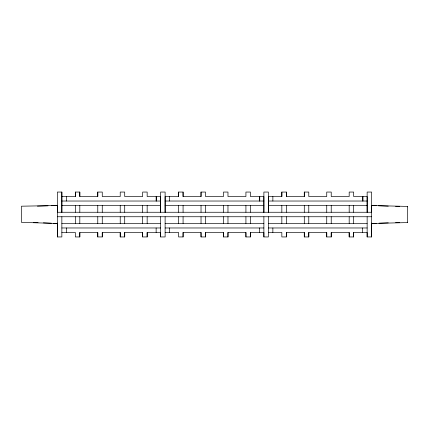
<?xml version="1.0" encoding="UTF-8"?>
<svg xmlns="http://www.w3.org/2000/svg" width="429" height="429" viewBox="0 0 429 429"><rect width="100%" height="100%" fill="white"/><g stroke="black" fill="none" stroke-linecap="round" stroke-linejoin="round"><path stroke-width="0.64" d="M61.856 216.747L61.856 236.947L57.368 236.947L57.368 223.032M61.856 192.053L61.856 212.253L61.856 192.053L57.368 192.053L57.368 212.253L371.632 212.253L371.632 192.053L367.144 192.053L367.144 212.253L367.144 196.541L353.673 196.541L353.673 192.053L349.185 192.053L349.185 196.541L331.226 196.541L331.226 192.053L326.737 192.053L326.737 196.541L308.778 196.541L308.778 192.053L304.29 192.053L304.29 196.541L286.331 196.541L286.331 192.053L281.842 192.053L281.842 196.541L268.372 196.541L268.372 212.253L268.377 192.053L263.883 192.053L263.883 212.253L263.883 196.541L250.418 196.541L250.418 192.053L245.924 192.053L245.924 196.541L227.971 196.541L227.971 192.053L223.477 192.053L223.477 196.541L205.523 196.541L205.523 192.053L201.029 192.053L201.029 196.541L183.076 196.541L183.076 192.053L178.582 192.053L178.582 196.541L165.117 196.541L165.117 212.253L165.117 192.053L160.628 192.053L160.628 212.253L160.623 196.541L147.158 196.541L147.158 192.053L142.669 192.053L142.669 196.541L124.71 196.541L124.71 192.053L120.222 192.053L120.222 196.541L102.263 196.541L102.263 192.053L97.774 192.053L97.774 196.541L79.815 196.541L79.815 192.053L75.327 192.053L75.327 196.541L61.856 196.541M61.856 232.459L75.327 232.459L75.327 236.947L79.815 236.947L79.815 232.459L97.774 232.459L97.774 236.947L102.263 236.947L102.263 232.459L120.222 232.459L120.222 236.947L124.71 236.947L124.71 232.459L142.669 232.459L142.669 236.947L147.158 236.947L147.158 232.459L160.623 232.459L160.623 236.947L165.117 236.947L165.117 216.747M97.774 236.947L97.774 232.459M165.117 232.459L178.582 232.459L178.582 236.947L183.076 236.947L183.076 232.459L201.029 232.459L201.029 236.947L205.523 236.947L205.523 232.459L223.477 232.459L223.477 236.947L227.971 236.947L227.971 232.459L245.924 232.459L245.924 236.947L250.418 236.947L250.418 232.459L263.883 232.459L263.883 236.947L268.372 236.947L268.372 216.747M201.029 236.947L201.029 232.459M268.372 232.459L281.842 232.459L281.842 236.947L286.331 236.947L286.331 232.459L304.29 232.459L304.29 236.947L308.778 236.947L308.778 232.459L326.737 232.459L326.737 236.947L331.226 236.947L331.226 232.459L349.185 232.459L349.185 236.947L353.673 236.947L353.673 232.459L367.144 232.459L367.144 236.947L371.632 236.947L371.632 205.523L407.545 206.419L407.55 206.869M304.29 236.947L304.29 232.459M371.632 236.947L371.632 223.032M376.287 223.305L371.632 223.477L407.545 222.581L407.545 206.419M407.545 222.581L407.55 222.131M378.952 223.203L388.261 222.855M395.576 222.581L399.571 222.431M37.414 206.145L48.053 205.813M51.378 205.706L57.368 205.523L57.368 236.947M57.368 205.523L21.45 206.193L21.45 222.356L57.368 223.477L53.373 223.305M61.856 201.029L160.623 201.029M165.117 201.029L263.883 201.029M268.372 201.029L367.144 201.029M61.856 205.523L160.623 205.523M165.117 205.523L263.883 205.523M268.372 205.523L367.144 205.523M57.368 216.747L371.632 216.747M61.856 223.477L160.623 223.477M165.117 223.477L263.883 223.477M268.372 223.477L367.144 223.477M61.856 227.971L160.623 227.971M165.117 227.971L263.883 227.971M268.372 227.971L367.144 227.971M371.632 205.523L376.287 205.695M378.287 205.77L388.261 206.145M395.576 206.419L399.571 206.569M33.424 222.431L38.079 222.635M43.399 222.866L51.378 223.219M367.144 216.747L367.144 236.947M363.004 196.541L363.004 201.029M362.655 196.541L362.655 201.029M362.655 227.971L362.655 232.459M353.673 205.523L353.673 212.253M353.673 216.747L353.673 223.477M353.673 232.459L353.673 236.947M349.185 205.523L349.185 212.253M349.185 216.747L349.185 223.477M349.185 232.459L349.185 236.947M331.226 205.523L331.226 212.253M331.226 216.747L331.226 223.477M331.226 232.459L331.226 236.947M326.737 205.523L326.737 212.253M326.737 216.747L326.737 223.477M326.737 232.459L326.737 236.947M308.778 205.523L308.778 212.253M308.778 216.747L308.778 223.477M308.778 232.459L308.778 236.947M304.29 192.053L304.29 196.541M304.29 205.523L304.29 212.253M304.29 216.747L304.29 223.477M286.331 192.053L286.331 196.541M286.331 205.523L286.331 212.253M286.331 216.747L286.331 223.477M286.331 232.459L286.331 236.947M281.842 192.053L281.842 196.541M281.842 205.523L281.842 212.253M281.842 216.747L281.842 223.477M272.865 196.541L272.865 201.029M272.865 227.971L272.865 232.459M263.883 216.747L263.883 236.947M259.749 196.541L259.749 201.029M259.395 196.541L259.395 201.029M259.395 227.971L259.395 232.459M250.418 205.523L250.418 212.253M250.418 216.747L250.418 223.477M250.418 232.459L250.418 236.947M245.924 205.523L245.924 212.253M245.924 216.747L245.924 223.477M245.924 232.459L245.924 236.947M227.971 205.523L227.971 212.253M227.971 216.747L227.971 223.477M227.971 232.459L227.971 236.947M223.477 205.523L223.477 212.253M223.477 216.747L223.477 223.477M223.477 232.459L223.477 236.947M205.523 205.523L205.523 212.253M205.523 216.747L205.523 223.477M205.523 232.459L205.523 236.947M201.029 192.053L201.029 196.541M201.029 205.523L201.029 212.253M201.029 216.747L201.029 223.477M183.076 192.053L183.076 196.541M183.076 205.523L183.076 212.253M183.076 216.747L183.076 223.477M183.076 232.459L183.076 236.947M178.582 192.053L178.582 196.541M178.582 205.523L178.582 212.253M178.582 216.747L178.582 223.477M169.605 196.541L169.605 201.029M169.605 227.971L169.605 232.459M160.623 216.747L160.623 236.947M156.488 196.541L156.488 201.029M156.135 196.541L156.135 201.029M156.135 227.971L156.135 232.459M147.158 205.523L147.158 212.253M147.158 216.747L147.158 223.477M147.158 232.459L147.158 236.947M142.669 205.523L142.669 212.253M142.669 216.747L142.669 223.477M142.669 232.459L142.669 236.947M124.71 205.523L124.71 212.253M124.71 216.747L124.71 223.477M124.71 232.459L124.71 236.947M120.222 205.523L120.222 212.253M120.222 216.747L120.222 223.477M120.222 232.459L120.222 236.947M102.263 205.523L102.263 212.253M102.263 216.747L102.263 223.477M102.263 232.459L102.263 236.947M97.774 192.053L97.774 196.541M97.774 205.523L97.774 212.253M97.774 216.747L97.774 223.477M79.815 192.053L79.815 196.541M79.815 205.523L79.815 212.253M79.815 216.747L79.815 223.477M79.815 232.459L79.815 236.947M75.327 192.053L75.327 196.541M75.327 205.523L75.327 212.253M75.327 216.747L75.327 223.477M66.345 196.541L66.345 201.029M66.345 227.971L66.345 232.459"/></g></svg>
